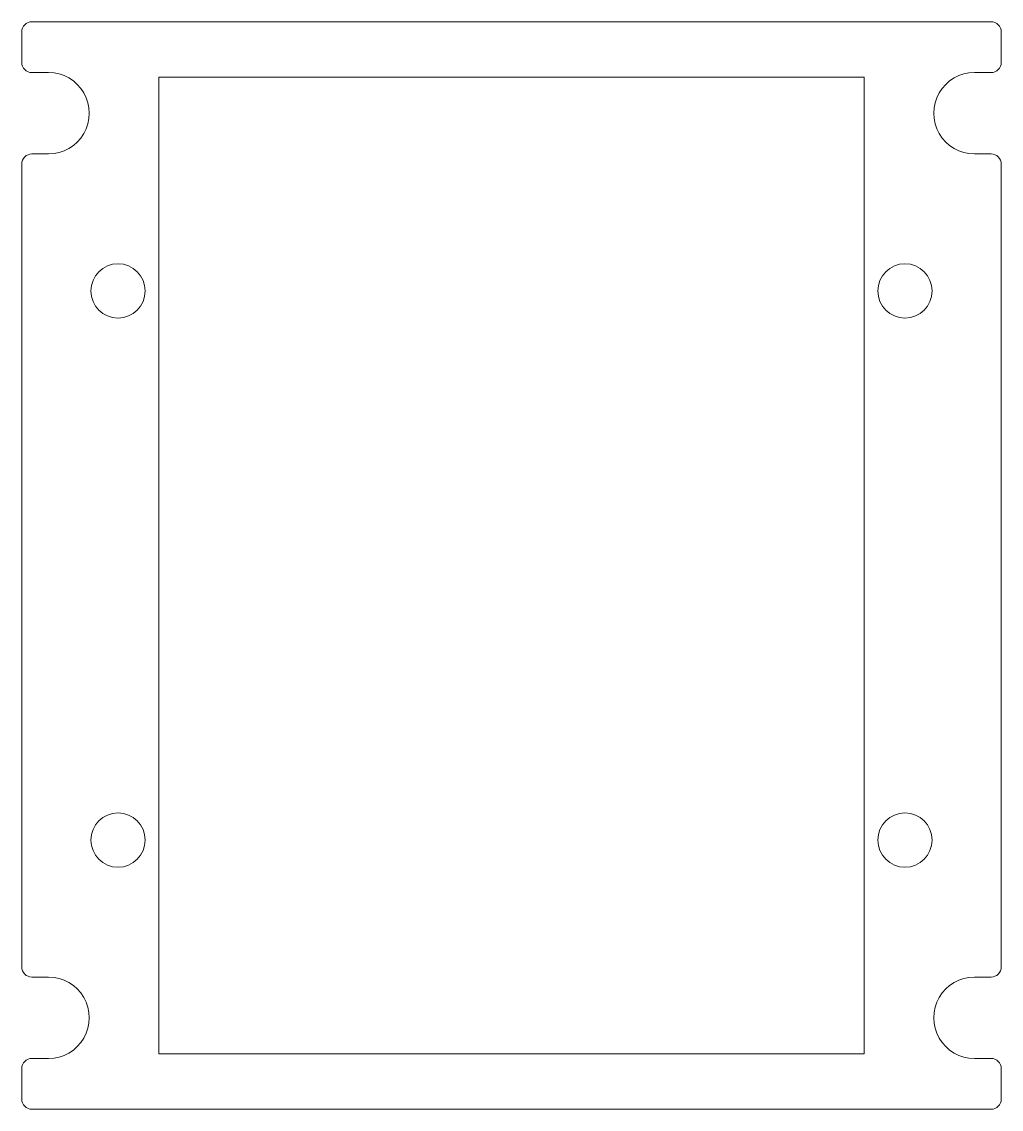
# Model space of a CAD drawing. Header units: millimetres. Extents: x -170 to 781, y -239 to -77.
# Drawn here: x 636.1 to 780.6, y -239.3 to -79 of the extents above; entities that cross this region are included whole.
import ezdxf

# ---------------------------------------------------------------- set-up
doc = ezdxf.new("R2010")
doc.units = ezdxf.units.MM
doc.header["$MEASUREMENT"] = 0
doc.layers.add('Cut', color=7, linetype='Continuous')

msp = doc.modelspace()

# ---------------------------------------------------------------- linework, layer by layer
at = {"layer": 'Cut', "color": 250, "lineweight": 9}
msp.add_lwpolyline([(656.3579, -231.1544), (760.3579, -231.1544), (760.3579, -87.1544), (656.3579, -87.1544), (656.3579, -231.1544)], close=True, dxfattribs=at)
for centre in [(650.3329, -118.6732), (766.3829, -118.6732), (650.3329, -199.6357), (766.3829, -199.6357)]:
    msp.add_ellipse(centre, major_axis=(0, 4), ratio=1, dxfattribs=at)
msp.add_open_spline([(780.5829, -133.0419), (780.5829, -133.0419), (780.5829, -185.2646), (780.5829, -185.2646), (780.5829, -185.2646), (780.5829, -185.2654), (780.5829, -185.2661), (780.5829, -185.2669), (780.5829, -185.2669), (780.5829, -185.2669), (780.5829, -189.7544), (780.5829, -189.7544), (780.5829, -189.7544), (780.5829, -189.7544), (780.5829, -204.7521), (780.5829, -204.7521), (780.5829, -204.7521), (780.5829, -204.7529), (780.5829, -204.7536), (780.5829, -204.7544), (780.5829, -204.7544), (780.5829, -204.7544), (780.5829, -211.5419), (780.5829, -211.5419), (780.5829, -211.5419), (780.5829, -211.5419), (780.5829, -218.3294), (780.5829, -218.3294), (780.5829, -218.3294), (780.5827, -218.7274), (780.4243, -219.1091), (780.1426, -219.3904), (780.1426, -219.3904), (779.861, -219.6717), (779.481, -219.8296), (779.0829, -219.8294), (779.0829, -219.8294), (779.0829, -219.8294), (776.6204, -219.8294), (776.6204, -219.8294), (776.6204, -219.8294), (774.4768, -219.8294), (772.4961, -220.973), (771.4243, -222.8294), (771.4243, -222.8294), (770.3525, -224.6858), (770.3525, -226.973), (771.4243, -228.8294), (771.4243, -228.8294), (772.4961, -230.6858), (774.4768, -231.8294), (776.6204, -231.8294), (776.6204, -231.8294), (776.6204, -231.8294), (779.0829, -231.8294), (779.0829, -231.8294), (779.0829, -231.8294), (779.481, -231.8296), (779.8627, -231.988), (780.144, -232.2697), (780.144, -232.2697), (780.4253, -232.5513), (780.5832, -232.9313), (780.5829, -233.3294), (780.5829, -233.3294), (780.5829, -233.3294), (780.5829, -237.8169), (780.5829, -237.8169), (780.5829, -237.8169), (780.5827, -238.2149), (780.4243, -238.5966), (780.1426, -238.8779), (780.1426, -238.8779), (779.861, -239.1592), (779.481, -239.3171), (779.0829, -239.3169), (779.0829, -239.3169), (779.0829, -239.3169), (637.6329, -239.3169), (637.6329, -239.3169), (637.6329, -239.3169), (637.2349, -239.3166), (636.8532, -239.1582), (636.5719, -238.8766), (636.5719, -238.8766), (636.2906, -238.5949), (636.1327, -238.2149), (636.1329, -237.8169), (636.1329, -237.8169), (636.1329, -237.8169), (636.1329, -233.3294), (636.1329, -233.3294), (636.1329, -233.3294), (636.1332, -232.9313), (636.2916, -232.5496), (636.5732, -232.2683), (636.5732, -232.2683), (636.8549, -231.987), (637.2349, -231.8291), (637.6329, -231.8294), (637.6329, -231.8294), (637.6329, -231.8294), (640.0954, -231.8294), (640.0954, -231.8294), (640.0954, -231.8294), (642.239, -231.8294), (644.2198, -230.6858), (645.2916, -228.8294), (645.2916, -228.8294), (646.3634, -226.973), (646.3634, -224.6858), (645.2916, -222.8294), (645.2916, -222.8294), (644.2198, -220.973), (642.239, -219.8294), (640.0954, -219.8294), (640.0954, -219.8294), (640.0954, -219.8294), (637.6329, -219.8294), (637.6329, -219.8294), (637.6329, -219.8294), (637.2349, -219.8291), (636.8532, -219.6707), (636.5719, -219.3891), (636.5719, -219.3891), (636.2906, -219.1074), (636.1327, -218.7274), (636.1329, -218.3294), (636.1329, -218.3294), (636.1329, -218.3294), (636.1329, -211.5419), (636.1329, -211.5419), (636.1329, -211.5419), (636.1329, -211.5419), (636.1329, -204.7544), (636.1329, -204.7544), (636.1329, -204.7544), (636.1329, -204.7544), (636.1329, -189.7559), (636.1329, -189.7559), (636.1329, -189.7559), (636.1329, -189.7554), (636.1329, -189.7549), (636.1329, -189.7544), (636.1329, -189.7544), (636.1329, -189.7544), (636.1329, -185.2669), (636.1329, -185.2669), (636.1329, -185.2669), (636.1329, -185.2669), (636.1329, -133.0434), (636.1329, -133.0434), (636.1329, -133.0434), (636.1329, -133.0429), (636.1329, -133.0424), (636.1329, -133.0419), (636.1329, -133.0419), (636.1329, -133.0419), (636.1329, -128.5544), (636.1329, -128.5544), (636.1329, -128.5544), (636.1329, -128.5544), (636.1329, -113.5559), (636.1329, -113.5559), (636.1329, -113.5559), (636.1329, -113.5554), (636.1329, -113.5549), (636.1329, -113.5544), (636.1329, -113.5544), (636.1329, -113.5544), (636.1329, -106.7669), (636.1329, -106.7669), (636.1329, -106.7669), (636.1329, -106.7669), (636.1329, -99.9794), (636.1329, -99.9794), (636.1329, -99.9794), (636.1332, -99.5813), (636.2916, -99.1996), (636.5732, -98.9183), (636.5732, -98.9183), (636.8549, -98.637), (637.2349, -98.4791), (637.6329, -98.4794), (637.6329, -98.4794), (637.6329, -98.4794), (640.0954, -98.4794), (640.0954, -98.4794), (640.0954, -98.4794), (642.239, -98.4794), (644.2198, -97.3358), (645.2916, -95.4794), (645.2916, -95.4794), (646.3634, -93.623), (646.3634, -91.3358), (645.2916, -89.4794), (645.2916, -89.4794), (644.2198, -87.623), (642.239, -86.4794), (640.0954, -86.4794), (640.0954, -86.4794), (640.0954, -86.4794), (637.6329, -86.4794), (637.6329, -86.4794), (637.6329, -86.4794), (637.2349, -86.4791), (636.8532, -86.3207), (636.5719, -86.0391), (636.5719, -86.0391), (636.2906, -85.7574), (636.1327, -85.3774), (636.1329, -84.9794), (636.1329, -84.9794), (636.1329, -84.9794), (636.1329, -80.4919), (636.1329, -80.4919), (636.1329, -80.4919), (636.1332, -80.0938), (636.2916, -79.7121), (636.5732, -79.4308), (636.5732, -79.4308), (636.8549, -79.1495), (637.2349, -78.9916), (637.6329, -78.9919), (637.6329, -78.9919), (637.6329, -78.9919), (779.0829, -78.9919), (779.0829, -78.9919), (779.0829, -78.9919), (779.481, -78.9921), (779.8627, -79.1505), (780.144, -79.4322), (780.144, -79.4322), (780.4253, -79.7138), (780.5832, -80.0938), (780.5829, -80.4919), (780.5829, -80.4919), (780.5829, -80.4919), (780.5829, -84.9794), (780.5829, -84.9794), (780.5829, -84.9794), (780.5827, -85.3774), (780.4243, -85.7591), (780.1426, -86.0404), (780.1426, -86.0404), (779.861, -86.3217), (779.481, -86.4796), (779.0829, -86.4794), (779.0829, -86.4794), (779.0829, -86.4794), (776.6204, -86.4794), (776.6204, -86.4794), (776.6204, -86.4794), (774.4768, -86.4794), (772.4961, -87.623), (771.4243, -89.4794), (771.4243, -89.4794), (770.3525, -91.3358), (770.3525, -93.623), (771.4243, -95.4794), (771.4243, -95.4794), (772.4961, -97.3358), (774.4768, -98.4794), (776.6204, -98.4794), (776.6204, -98.4794), (776.6204, -98.4794), (779.0829, -98.4794), (779.0829, -98.4794), (779.0829, -98.4794), (779.481, -98.4796), (779.8627, -98.638), (780.144, -98.9197), (780.144, -98.9197), (780.4253, -99.2013), (780.5832, -99.5813), (780.5829, -99.9794), (780.5829, -99.9794), (780.5829, -99.9794), (780.5829, -106.7669), (780.5829, -106.7669), (780.5829, -106.7669), (780.5829, -106.7669), (780.5829, -113.5544), (780.5829, -113.5544), (780.5829, -113.5544), (780.5829, -113.5544), (780.5829, -128.5521), (780.5829, -128.5521), (780.5829, -128.5521), (780.5829, -128.5529), (780.5829, -128.5536), (780.5829, -128.5544), (780.5829, -128.5544), (780.5829, -128.5544), (780.5829, -133.0419), (780.5829, -133.0419)], degree=3, knots=[0, 0, 0, 0, 0.01333333, 0.01333333, 0.01333333, 0.01333333, 0.02666667, 0.02666667, 0.02666667, 0.02666667, 0.04, 0.04, 0.04, 0.04, 0.05333333, 0.05333333, 0.05333333, 0.05333333, 0.06666667, 0.06666667, 0.06666667, 0.06666667, 0.08, 0.08, 0.08, 0.08, 0.09333333, 0.09333333, 0.09333333, 0.09333333, 0.10666667, 0.10666667, 0.10666667, 0.10666667, 0.12, 0.12, 0.12, 0.12, 0.13333333, 0.13333333, 0.13333333, 0.13333333, 0.14666667, 0.14666667, 0.14666667, 0.14666667, 0.16, 0.16, 0.16, 0.16, 0.17333333, 0.17333333, 0.17333333, 0.17333333, 0.18666667, 0.18666667, 0.18666667, 0.18666667, 0.2, 0.2, 0.2, 0.2, 0.21333333, 0.21333333, 0.21333333, 0.21333333, 0.22666667, 0.22666667, 0.22666667, 0.22666667, 0.24, 0.24, 0.24, 0.24, 0.25333333, 0.25333333, 0.25333333, 0.25333333, 0.26666667, 0.26666667, 0.26666667, 0.26666667, 0.28, 0.28, 0.28, 0.28, 0.29333333, 0.29333333, 0.29333333, 0.29333333, 0.30666667, 0.30666667, 0.30666667, 0.30666667, 0.32, 0.32, 0.32, 0.32, 0.33333333, 0.33333333, 0.33333333, 0.33333333, 0.34666667, 0.34666667, 0.34666667, 0.34666667, 0.36, 0.36, 0.36, 0.36, 0.37333333, 0.37333333, 0.37333333, 0.37333333, 0.38666667, 0.38666667, 0.38666667, 0.38666667, 0.4, 0.4, 0.4, 0.4, 0.41333333, 0.41333333, 0.41333333, 0.41333333, 0.42666667, 0.42666667, 0.42666667, 0.42666667, 0.44, 0.44, 0.44, 0.44, 0.45333333, 0.45333333, 0.45333333, 0.45333333, 0.46666667, 0.46666667, 0.46666667, 0.46666667, 0.48, 0.48, 0.48, 0.48, 0.49333333, 0.49333333, 0.49333333, 0.49333333, 0.50666667, 0.50666667, 0.50666667, 0.50666667, 0.52, 0.52, 0.52, 0.52, 0.53333333, 0.53333333, 0.53333333, 0.53333333, 0.54666667, 0.54666667, 0.54666667, 0.54666667, 0.56, 0.56, 0.56, 0.56, 0.57333333, 0.57333333, 0.57333333, 0.57333333, 0.58666667, 0.58666667, 0.58666667, 0.58666667, 0.6, 0.6, 0.6, 0.6, 0.61333333, 0.61333333, 0.61333333, 0.61333333, 0.62666667, 0.62666667, 0.62666667, 0.62666667, 0.64, 0.64, 0.64, 0.64, 0.65333333, 0.65333333, 0.65333333, 0.65333333, 0.66666667, 0.66666667, 0.66666667, 0.66666667, 0.68, 0.68, 0.68, 0.68, 0.69333333, 0.69333333, 0.69333333, 0.69333333, 0.70666667, 0.70666667, 0.70666667, 0.70666667, 0.72, 0.72, 0.72, 0.72, 0.73333333, 0.73333333, 0.73333333, 0.73333333, 0.74666667, 0.74666667, 0.74666667, 0.74666667, 0.76, 0.76, 0.76, 0.76, 0.77333333, 0.77333333, 0.77333333, 0.77333333, 0.78666667, 0.78666667, 0.78666667, 0.78666667, 0.8, 0.8, 0.8, 0.8, 0.81333333, 0.81333333, 0.81333333, 0.81333333, 0.82666667, 0.82666667, 0.82666667, 0.82666667, 0.84, 0.84, 0.84, 0.84, 0.85333333, 0.85333333, 0.85333333, 0.85333333, 0.86666667, 0.86666667, 0.86666667, 0.86666667, 0.88, 0.88, 0.88, 0.88, 0.89333333, 0.89333333, 0.89333333, 0.89333333, 0.90666667, 0.90666667, 0.90666667, 0.90666667, 0.92, 0.92, 0.92, 0.92, 0.93333333, 0.93333333, 0.93333333, 0.93333333, 0.94666667, 0.94666667, 0.94666667, 0.94666667, 0.96, 0.96, 0.96, 0.96, 0.97333333, 0.97333333, 0.97333333, 0.97333333, 1, 1, 1, 1], dxfattribs=at)

doc.saveas('drawing.dxf')
